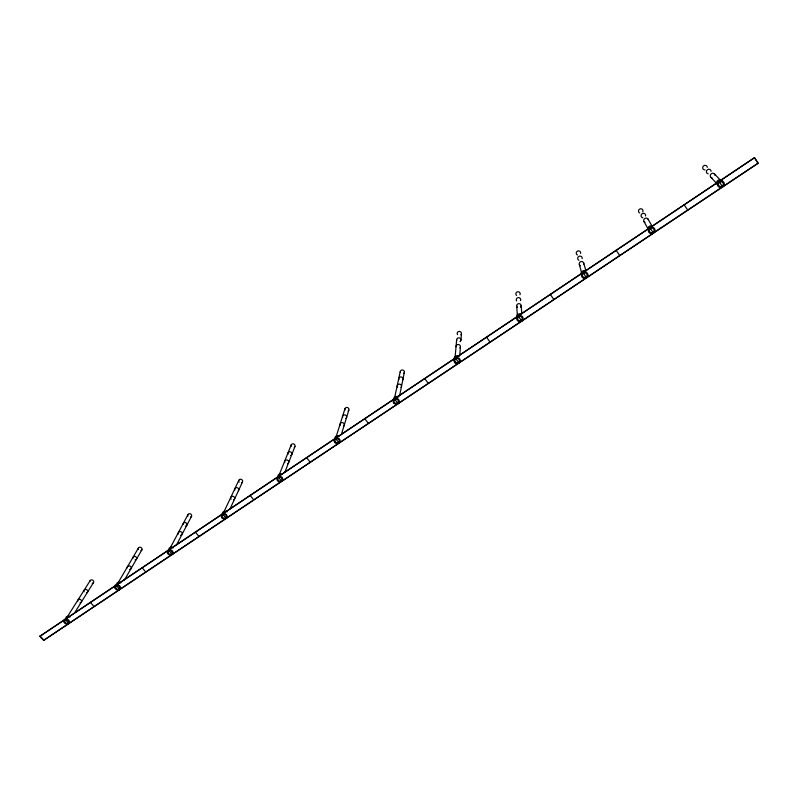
<?xml version="1.0" encoding="UTF-8"?>
<svg xmlns="http://www.w3.org/2000/svg" width="798" height="798" viewBox="0 0 798 798"><rect width="100%" height="100%" fill="white"/><g stroke="black" fill="none" stroke-linecap="round" stroke-linejoin="round"><path stroke-width="1.2" d="M490.072 342.043L486.431 337.055M459.778 355.11L460.406 346.95M460.915 340.277L461.414 333.833M455.05 357.863L456.656 339.569M455.279 357.913L458.92 362.841A3.152 3.002 3.1 0 1 457.394 363.369M428.257 383.319L424.606 378.461M398.062 403.489L394.362 398.89L400.247 371.629M399.579 395.838L404.367 372.317M368.327 423.349L364.666 418.601M341.285 434.711L348.796 410.202M339.03 442.91L335.369 438.222M336.217 436.436L345.025 408.546M310.183 462.182L306.522 457.543M284.976 471.927L294.911 446.551M279.22 474.81L291.19 444.925M278.093 476.586L281.664 481.394L653.492 233.086L649.811 227.639M253.754 499.867L250.083 495.339M230.143 508.605L242.522 481.902M226.163 518.301L222.492 513.822M222.752 514.391L238.831 480.306M198.961 536.456L195.301 532.027M172.159 554.361L168.498 549.982M176.577 544.795L191.54 516.296M170.503 547.378L187.899 514.73M145.745 572.006L142.074 567.677M124.468 579.976L141.924 549.762M119.7 589.393L116.039 585.114M118.234 582.54L138.323 548.226M94.024 606.54L90.364 602.31M74.812 612.515L93.396 582.73M68.708 623.447L65.047 619.268M66.982 617.353L90.274 580.465M43.561 640.405L758.1 163.221L754.519 157.695L39.9 636.265L43.561 640.405L280.756 481.832M39.9 636.265L754.519 157.695M654.42 232.278L758.1 163.221M714.28 173.804L720.075 179.75M718.958 181.326L722.539 186.782M710.998 177.415L716.714 183.45M40.09 635.976L43.75 640.126M684.095 204.667L687.696 210.054M754.389 157.595L757.97 163.121M648.006 219.051L652.016 226.063M644.066 221.694L648.535 229.774M619.687 255.47L616.076 250.223M583.667 262.981L585.991 270.981M586.5 277.634L582.879 272.457M579.328 264.517L581.543 272.557M553.852 299.44L550.221 294.332M521.164 305.604L521.832 313.724M518.072 315.858L518.082 316.038A3.222 3.082 -9.1 0 0 518.51 321.355A3.222 3.082 -9.1 0 0 523.119 318.282A3.222 3.082 -9.1 0 0 518.092 316.028L521.702 320.906A3.222 3.082 -9.1 0 0 522.79 319.679M516.695 305.993L517.433 316.437M120.538 588.385A2.893 2.504 25.3 0 1 118.383 589.832M115.052 586.759A2.893 2.504 25.3 0 1 116.658 584.814M116.498 585.024A2.883 2.494 25.3 0 1 120.867 582.909M127.311 567.817A2.025 1.756 25.5 0 1 128.568 565.932A2.025 1.756 25.5 0 1 130.962 566.949A2.025 1.756 25.5 0 1 130.523 569.193M130.094 569.403A2.025 1.756 25.5 0 1 129.605 569.493M138.383 549.573A1.965 1.716 25.7 0 1 139.311 547.328A1.965 1.716 25.7 0 1 141.864 548.416A1.965 1.716 25.7 0 1 140.937 550.66M132.857 558.331A1.995 1.736 25.6 0 1 134.104 556.465A1.995 1.736 25.6 0 1 136.458 557.473A1.995 1.736 25.6 0 1 136.029 559.677M135.6 559.887A1.995 1.736 25.6 0 1 135.111 559.987M173.026 553.323A2.933 2.584 24.2 0 1 171.53 554.67M167.63 551.019A2.933 2.584 24.2 0 1 169.854 549.533M168.727 550.051A2.923 2.574 24.2 0 1 173.216 547.867M178.423 534.022A2.045 1.815 24.4 0 1 179.261 531.717A2.045 1.815 24.4 0 1 181.904 532.505A2.045 1.815 24.4 0 1 181.525 534.949M181.076 535.169A2.045 1.815 24.4 0 1 180.577 535.259M187.939 516.106A1.985 1.766 24.6 0 1 188.917 513.802A1.985 1.766 24.6 0 1 191.49 514.91A1.985 1.766 24.6 0 1 190.523 517.214M183.101 524.456A2.015 1.786 24.5 0 1 184.737 522.5A2.015 1.786 24.5 0 1 187.011 524.186A2.015 1.786 24.5 0 1 185.375 526.151M69.187 623.019A2.863 2.434 26.1 0 1 67.421 623.866M64.249 620.245A2.863 2.434 26.1 0 1 65.655 618.969M65.725 619.029A2.853 2.424 26.2 0 1 69.995 616.964M77.725 601.153A1.995 1.706 26.3 0 1 79.271 599.268A1.995 1.706 26.3 0 1 81.546 600.914A1.995 1.706 26.3 0 1 80.009 602.799M89.955 581.263A1.935 1.666 26.5 0 1 91.81 579.877A1.935 1.666 26.5 0 1 93.715 581.622A1.935 1.666 26.5 0 1 92.189 583.318M84.109 591.737A1.965 1.686 26.4 0 1 84.997 589.513A1.965 1.686 26.4 0 1 87.551 590.6A1.965 1.686 26.4 0 1 86.663 592.824M339.998 441.793A3.052 2.833 17.1 0 1 336.786 443.369M334.412 439.349A3.052 2.833 17.1 0 1 336.068 437.883M334.821 438.83A3.042 2.823 17.1 0 1 339 436.027M340.217 425.264A2.125 1.985 17.1 0 1 341.215 422.77A2.125 1.985 17.1 0 1 343.968 423.598A2.125 1.985 17.1 0 1 343.449 426.232M345.005 410.032A2.065 1.925 17.2 0 1 345.983 407.618A2.065 1.925 17.2 0 1 348.646 408.416A2.065 1.925 17.2 0 1 348.137 410.97M342.651 417.524A2.095 1.955 17.2 0 1 343.639 415.07A2.095 1.955 17.2 0 1 346.342 415.888A2.095 1.955 17.2 0 1 345.833 418.481M282.692 480.077A3.012 2.743 20.4 0 1 281.086 481.493M280.337 481.643A3.012 2.743 20.4 0 1 279.559 481.603M276.966 478.361A3.012 2.743 20.4 0 1 279.519 476.097M278.023 477.703A3.002 2.733 20.5 0 1 281.874 474.281M284.736 462.561A2.095 1.925 20.6 0 1 285.844 460.067A2.095 1.925 20.6 0 1 288.567 461.254A2.095 1.925 20.6 0 1 287.45 463.738M291.19 446.371A2.035 1.875 20.8 0 1 292.118 444.017A2.035 1.875 20.8 0 1 294.741 444.805A2.035 1.875 20.8 0 1 294.282 447.299M288.018 454.341A2.065 1.895 20.7 0 1 289.105 451.887A2.065 1.895 20.7 0 1 291.789 453.055A2.065 1.895 20.7 0 1 290.691 455.508M227.24 516.565A2.973 2.663 22.7 0 1 224.777 518.76M221.595 514.88A2.973 2.663 22.7 0 1 224.647 513.393M222.472 514.062A2.963 2.653 22.7 0 1 227.081 511.807M231.101 499.239A2.075 1.865 22.9 0 1 231.56 496.516A2.075 1.865 22.9 0 1 234.482 497.383A2.075 1.865 22.9 0 1 233.515 499.957M239.121 482.152A2.005 1.815 23.1 0 1 239.58 479.488A2.005 1.815 23.1 0 1 242.412 480.336A2.005 1.815 23.1 0 1 241.465 482.85M234.901 490.122A2.045 1.845 23 0 1 235.629 487.867A2.045 1.845 23 0 1 238.203 488.316A2.045 1.845 23 0 1 238.363 490.72M716.474 184.188A3.511 3.252 -36.5 0 1 722.1 180.418M712.085 177.914A2.444 2.274 -37.3 0 1 710.28 175.43A2.444 2.274 -37.3 0 1 712.784 173.276A2.444 2.274 -37.3 0 1 715.018 175.38M705.033 169.874A2.364 2.195 -38.2 0 1 702.669 167.849A2.364 2.195 -38.2 0 1 704.893 165.376A2.364 2.195 -38.2 0 1 707.267 167.4M708.195 173.814A2.404 2.234 -37.8 0 1 706.42 171.371A2.404 2.234 -37.8 0 1 708.873 169.246A2.404 2.234 -37.8 0 1 711.078 171.321M654.589 231.639A3.411 3.212 -30.7 0 1 651.757 233.535M648.634 228.936A3.411 3.212 -30.7 0 1 650.599 227.231M647.587 229.375A3.392 3.192 -30.9 0 1 652.475 226.103M644.964 222.443A2.374 2.234 -31.9 0 1 644.535 218.712A2.374 2.234 -31.9 0 1 648.255 219.57M639.717 212.976A2.284 2.165 -33 0 1 638.749 210.064A2.284 2.165 -33 0 1 641.792 208.976A2.284 2.165 -33 0 1 642.749 211.889M642.859 217.794A2.324 2.195 -32.5 0 1 641.113 215.221A2.324 2.195 -32.5 0 1 643.846 213.385A2.324 2.195 -32.5 0 1 645.582 215.959M581.034 273.943A3.292 3.142 -21.8 0 1 585.762 270.781M579.587 265.026A2.304 2.195 -23 0 1 581.064 261.584A2.304 2.195 -23 0 1 583.737 264.118M580.475 265.754A2.304 2.195 -23 0 1 579.976 265.455M577.483 254.981A2.224 2.125 -24.4 0 1 576.405 252.318A2.224 2.125 -24.4 0 1 579.089 250.961A2.224 2.125 -24.4 0 1 580.625 253.395M578.949 260.278A2.264 2.165 -23.7 0 1 577.862 257.564A2.264 2.165 -23.7 0 1 580.595 256.188A2.264 2.165 -23.7 0 1 582.151 258.662M520.954 321.285A3.222 3.082 -9.1 0 1 520.136 321.454M516.984 317.085A3.222 3.082 -9.1 0 1 519.648 315.31M516.745 317.893A3.212 3.072 -9.2 0 1 521.164 314.043M517.473 307.449A2.244 2.155 -10.3 0 1 517.224 304.417A2.244 2.155 -10.3 0 1 520.386 304.138A2.244 2.155 -10.3 0 1 520.625 307.18M516.605 295.459A2.165 2.085 -11.5 0 1 516.256 292.657A2.165 2.085 -11.5 0 1 519.119 292.038A2.165 2.085 -11.5 0 1 519.967 294.721M516.645 300.946A2.204 2.115 -10.9 0 1 516.924 298.233A2.204 2.115 -10.9 0 1 519.747 297.983A2.204 2.115 -10.9 0 1 520.446 300.617M460.217 360.905A3.152 3.002 3.1 0 1 459.528 362.312M453.992 359.858A3.152 3.002 3.1 0 1 456.815 357.384M454.291 359.699A3.142 2.993 3.1 0 1 459.249 356.387M456.047 346.771A2.195 2.095 2.6 0 1 458.89 344.586A2.195 2.095 2.6 0 1 459.927 347.938M457.583 334.651A2.125 2.035 1.9 0 1 457.942 331.918A2.125 2.035 1.9 0 1 460.815 332.038A2.125 2.035 1.9 0 1 460.955 334.791M456.765 340.636A2.165 2.065 2.3 0 1 458.87 337.853A2.165 2.065 2.3 0 1 460.745 340.796M460.446 341.255A2.165 2.065 2.3 0 1 460.037 341.614M399.07 402.332A3.102 2.923 11.7 0 1 397.354 403.838M393.404 399.838A3.102 2.923 11.7 0 1 395.898 398.172M393.743 400.237A3.092 2.913 11.7 0 1 398.551 397.015M397.604 387.329A2.165 2.045 11.6 0 1 397.933 384.596A2.165 2.045 11.6 0 1 400.845 384.716A2.165 2.045 11.6 0 1 401.025 387.479M403.928 373.255A2.095 1.985 11.5 0 1 403.539 373.604M400.237 372.147A2.095 1.985 11.5 0 1 402.631 370.013A2.095 1.985 11.5 0 1 404.217 372.816M398.87 379.639A2.125 2.015 11.5 0 1 399.758 377.205A2.125 2.015 11.5 0 1 402.451 377.654A2.125 2.015 11.5 0 1 402.501 380.247M115.151 588.355A2.903 2.504 25.3 0 0 120.039 589.223A2.903 2.504 25.3 0 0 117.944 584.994A2.903 2.504 25.3 0 0 115.151 588.355M115.87 588.126A2.085 1.805 25.3 0 0 119.391 588.744A2.085 1.805 25.3 0 0 117.875 585.702A2.085 1.805 25.3 0 0 115.87 588.126M167.58 553.293A2.933 2.584 24.2 0 0 172.538 554.161A2.933 2.584 24.2 0 0 170.463 549.832A2.933 2.584 24.2 0 0 167.58 553.293M168.308 553.054A2.115 1.855 24.2 0 0 171.879 553.672A2.115 1.855 24.2 0 0 170.393 550.56A2.115 1.855 24.2 0 0 168.308 553.054M64.209 622.45A2.863 2.434 26.1 0 0 69.017 623.298A2.863 2.434 26.1 0 0 66.892 619.168A2.863 2.434 26.1 0 0 64.209 622.45M64.907 622.221A2.065 1.746 26.1 0 0 68.369 622.829A2.065 1.746 26.1 0 0 66.842 619.856A2.065 1.746 26.1 0 0 64.907 622.221M334.711 442.401A3.052 2.833 17.1 0 0 339.928 442.012A3.052 2.833 17.1 0 0 336.766 437.942A3.052 2.833 17.1 0 0 334.711 442.401M335.389 441.952A2.204 2.035 17.1 0 0 339.15 441.663A2.204 2.035 17.1 0 0 336.866 438.74A2.204 2.035 17.1 0 0 335.389 441.952M277.485 480.675A3.012 2.743 20.4 0 0 282.602 480.306A3.012 2.743 20.4 0 0 279.43 476.336A3.012 2.743 20.4 0 0 277.485 480.675M278.143 480.236A2.165 1.975 20.4 0 0 281.824 479.967A2.165 1.975 20.4 0 0 279.539 477.114A2.165 1.975 20.4 0 0 278.143 480.236M221.924 517.832A2.973 2.663 22.7 0 0 226.941 517.483A2.973 2.663 22.7 0 0 223.769 513.603A2.973 2.663 22.7 0 0 221.924 517.832M222.562 517.403A2.145 1.915 22.7 0 0 226.173 517.154A2.145 1.915 22.7 0 0 223.889 514.361A2.145 1.915 22.7 0 0 222.562 517.403M720.943 187.51A3.521 3.262 -36.4 0 0 723.796 182.213A3.521 3.262 -36.4 0 0 717.841 182.782A3.521 3.262 -36.4 0 0 720.943 187.51M720.923 186.572A2.534 2.354 -36.4 0 0 722.968 182.762A2.534 2.354 -36.4 0 0 718.689 183.171A2.534 2.354 -36.4 0 0 720.923 186.572M650.959 233.644A3.411 3.212 -30.7 0 0 654.899 229.285A3.411 3.212 -30.7 0 0 649.213 228.348A3.411 3.212 -30.7 0 0 650.959 233.644M651.158 232.747A2.454 2.314 -30.7 0 0 654.001 229.605A2.454 2.314 -30.7 0 0 649.911 228.936A2.454 2.314 -30.7 0 0 651.158 232.747M584.076 278.332A3.312 3.152 -21.6 0 0 587.857 274.103A3.312 3.152 -21.6 0 0 582.281 273.175A3.312 3.152 -21.6 0 0 584.076 278.332M584.266 277.455A2.384 2.274 -21.6 0 0 586.989 274.412A2.384 2.274 -21.6 0 0 582.969 273.744A2.384 2.274 -21.6 0 0 584.266 277.455M518.9 320.577A2.324 2.224 -9.1 0 0 522.221 318.362A2.324 2.224 -9.1 0 0 518.6 316.736A2.324 2.224 -9.1 0 0 518.9 320.577M455.069 362.871A3.152 3.002 3.2 0 0 460.197 361.095A3.152 3.002 3.2 0 0 455.997 357.743A3.152 3.002 3.2 0 0 455.069 362.871M455.628 362.222A2.274 2.165 3.2 0 0 459.329 360.945A2.274 2.165 3.2 0 0 456.296 358.531A2.274 2.165 3.2 0 0 455.628 362.222M393.693 402.96A3.102 2.923 11.7 0 0 399.02 402.541A3.102 2.923 11.7 0 0 395.858 398.372A3.102 2.923 11.7 0 0 393.693 402.96M394.392 402.491A2.234 2.105 11.7 0 0 398.232 402.192A2.234 2.105 11.7 0 0 395.958 399.19A2.234 2.105 11.7 0 0 394.392 402.491"/></g></svg>
